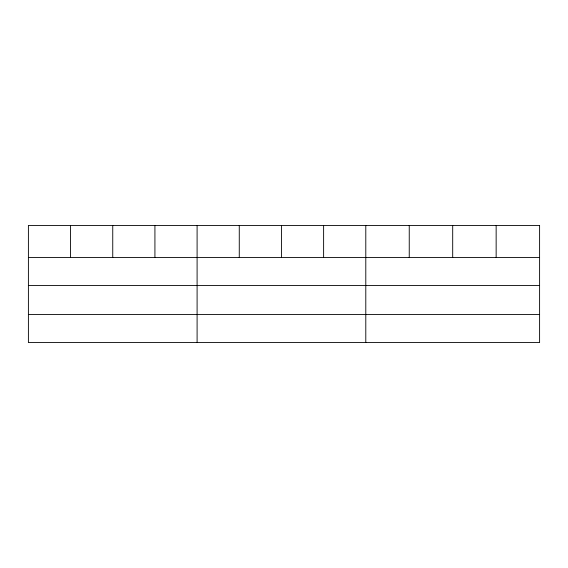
<?xml version="1.0" encoding="UTF-8"?>
<svg xmlns="http://www.w3.org/2000/svg" width="568" height="568" viewBox="0 0 568 568"><rect width="100%" height="100%" fill="white"/><g stroke="black" fill="none" stroke-linecap="round" stroke-linejoin="round"><path stroke-width="0.85" d="M28.4 257.496L539.6 257.496M28.4 285.569L539.6 285.569M28.4 314.487L539.6 314.487M496.148 225.439L496.148 257.496M452.696 225.439L452.696 257.496M409.244 225.439L409.244 257.496M365.792 225.439L365.792 342.561M323.618 225.439L323.618 257.496M281.444 225.439L281.444 257.496M239.27 225.439L239.27 257.496M197.096 225.439L197.096 342.561M154.922 225.439L154.922 257.496M112.748 225.439L112.748 257.496M70.574 225.439L70.574 257.496M539.6 225.439L28.4 225.439L28.4 342.561L539.6 342.561L539.6 225.439"/></g></svg>
